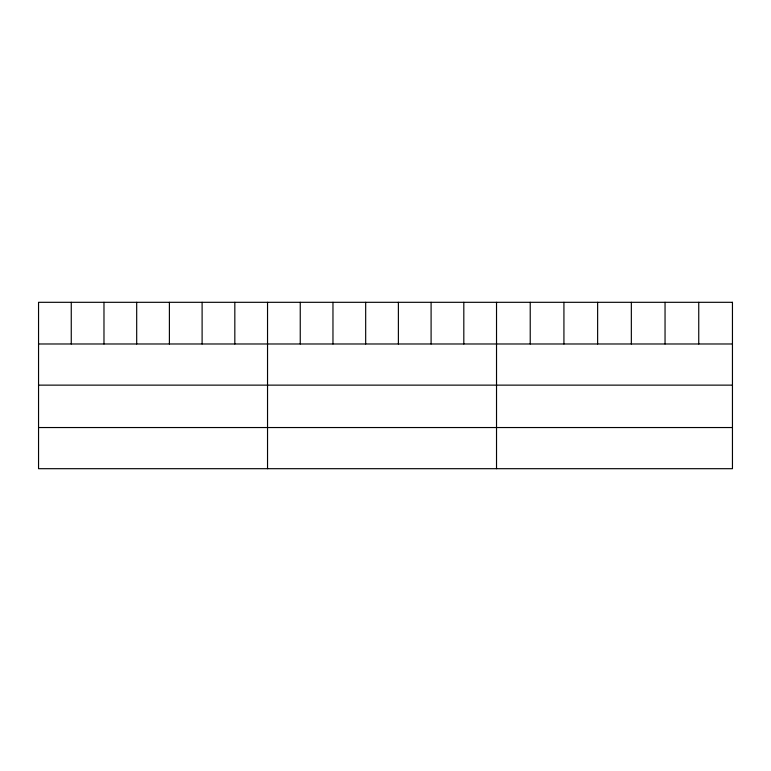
<?xml version="1.0" encoding="UTF-8"?>
<svg xmlns="http://www.w3.org/2000/svg" width="771" height="771" viewBox="0 0 771 771"><rect width="100%" height="100%" fill="white"/><g stroke="black" fill="none" stroke-linecap="round" stroke-linejoin="round"><path stroke-width="1.16" d="M38.55 343.982L732.45 343.982M38.55 385.134L732.45 385.134M38.55 427.539L732.45 427.539M698.748 302.309L698.748 343.982M665.045 302.309L665.045 343.982M631.343 302.309L631.343 343.982M597.631 302.309L597.631 343.982M563.929 302.309L563.929 343.982M530.226 302.309L530.226 343.982M496.524 302.309L496.524 468.691M463.814 302.309L463.814 343.982M431.095 302.309L431.095 343.982M398.385 302.309L398.385 343.982M365.676 302.309L365.676 343.982M332.966 302.309L332.966 343.982M300.247 302.309L300.247 343.982M267.537 302.309L267.537 468.691M234.827 302.309L234.827 343.982M202.108 302.309L202.108 343.982M169.398 302.309L169.398 343.982M136.689 302.309L136.689 343.982M103.979 302.309L103.979 343.982M71.26 302.309L71.26 343.982M732.45 302.309L38.55 302.309L38.55 468.691L732.45 468.691L732.45 302.309"/></g></svg>
